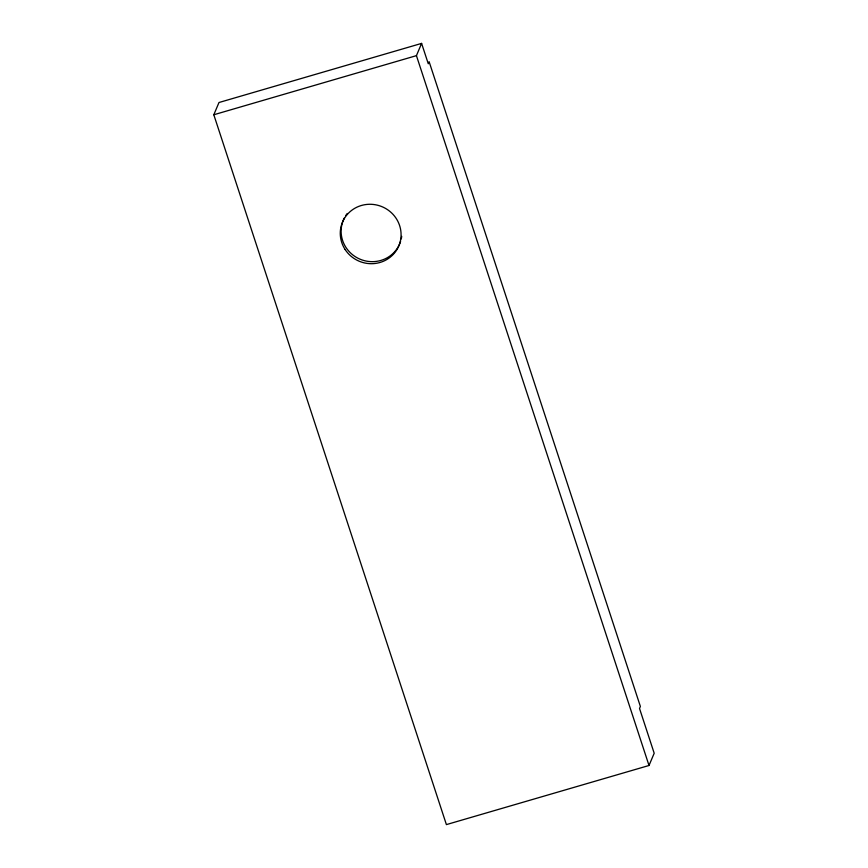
<?xml version="1.0" encoding="UTF-8"?>
<svg xmlns="http://www.w3.org/2000/svg" width="868" height="868" viewBox="0 0 868 868"><rect width="100%" height="100%" fill="white"/><g stroke="black" fill="none" stroke-linecap="round" stroke-linejoin="round"><path stroke-width="1.3" d="M213.81 114.76L218.986 102.511L421.598 43.4L428.271 63.755L429.128 61.715L640.378 706.433L639.521 708.472L654.19 753.24L649.014 765.489L446.402 824.6L213.81 114.76L416.434 55.65L421.598 43.4M416.434 55.65L649.014 765.489M400.593 241.369A30.564 29.566 22.9 0 1 360.079 259.207A30.564 29.566 22.9 0 1 344.455 217.77M345.768 215.557A30.564 29.566 22.9 0 1 347.287 213.452M401.71 236.346A30.564 29.566 22.9 0 1 401.266 238.884M345.128 249.517A30.564 29.566 22.9 0 0 397.739 248.161A30.564 29.566 22.9 0 0 369.139 204.284A30.564 29.566 22.9 0 0 345.128 249.517"/></g></svg>
